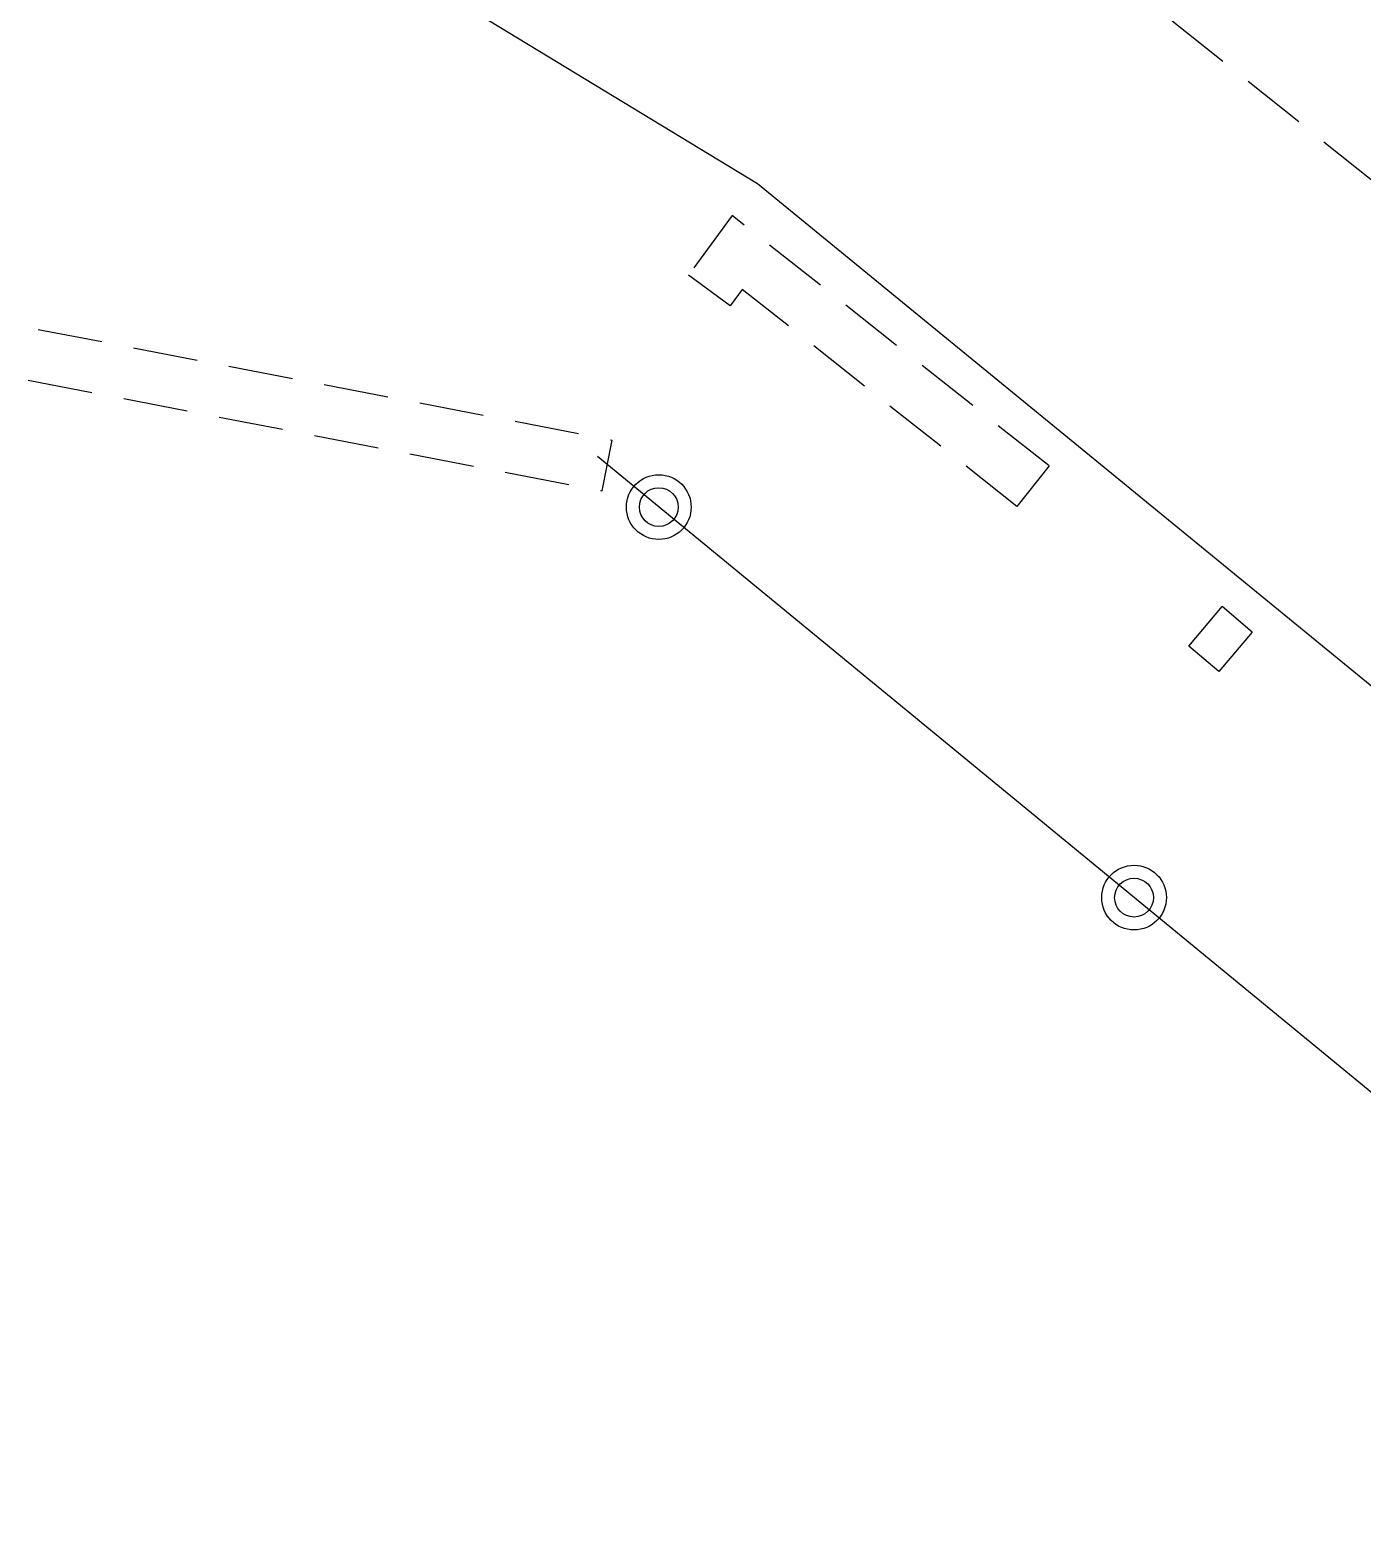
# Model space of a CAD drawing. Header units: millimetres. Extents: x 133000 to 134000, y 143000 to 144000.
# Drawn here: x 133419.47 to 133429.76, y 143520.55 to 143532.08 of the extents above; entities that cross this region are included whole.
import ezdxf

# ---------------------------------------------------------------- set-up
doc = ezdxf.new("R2010")
doc.units = ezdxf.units.MM
doc.linetypes.add('DASHED', pattern=[0.75, 0.5, -0.25])
doc.layers.get('0').update_dxf_attribs({"linetype": 'CONTINUOUS'})
for name, color, linetype in [('W0001', 6, 'DASHED'), ('W0112', 1, 'DASHED'), ('W0310', 3, 'CONTINUOUS'), ('W0322', 7, 'CONTINUOUS')]:
    doc.layers.add(name, color=color, linetype=linetype)
doc.linetypes.add('ZIGZAG', pattern='A,0.00254,-5.08,[131,ltypeshp.shx,S=5.08,R=0,X=-5.08,Y=0],-10.16,[131,ltypeshp.shx,S=5.08,R=180,X=5.08,Y=0],-5.08', length=20.32254)

# ---------------------------------------------------------------- blocks, each defined once
blk = doc.blocks.new('t322o')
at = {"color": 0, "linetype": 'Continuous'}
for radius in [0.25, 0.15]:
    blk.add_circle((0, 0), radius, dxfattribs=at)

msp = doc.modelspace()

# ---------------------------------------------------------------- linework, layer by layer
at = {"layer": 'W0001'}
msp.add_lwpolyline([(133580.059, 143366.767), (133585.968, 143369.599), (133591.434, 143373.411), (133595.886, 143376.989), (133595.96, 143387.09), (133595.959, 143400.914), (133585.436, 143410.84), (133563.072, 143426.437), (133538.29, 143444.926), (133507.926, 143468.629), (133493.844, 143478.552), (133482.183, 143489.164), (133458.598, 143508.004), (133427.776, 143532.555), (133397.513, 143556.847), (133378.352, 143572.04)], dxfattribs=at)
at = {"layer": 'W0112'}
for points in [[(133412.905, 143531.044), (133423.964, 143528.911), (133423.964, 143528.911), (133423.964, 143528.911), (133423.964, 143528.911), (133423.964, 143528.911), (133423.964, 143528.911), (133423.964, 143528.911), (133423.964, 143528.911), (133423.964, 143528.911), (133423.964, 143528.911), (133423.964, 143528.911), (133423.964, 143528.911), (133423.964, 143528.911), (133423.964, 143528.911), (133423.964, 143528.911), (133423.964, 143528.911), (133423.964, 143528.911), (133423.964, 143528.911), (133423.964, 143528.911), (133423.964, 143528.911), (133423.964, 143528.911), (133423.964, 143528.911), (133423.964, 143528.911), (133423.964, 143528.911), (133423.964, 143528.911), (133423.964, 143528.911), (133423.964, 143528.911), (133423.964, 143528.911), (133423.964, 143528.911), (133423.964, 143528.911), (133423.964, 143528.911), (133423.964, 143528.911), (133423.964, 143528.911), (133423.964, 143528.911), (133423.964, 143528.911), (133423.964, 143528.911), (133423.964, 143528.911), (133423.964, 143528.911), (133423.964, 143528.911), (133423.964, 143528.911), (133423.964, 143528.911), (133423.964, 143528.911), (133423.964, 143528.911), (133423.964, 143528.911), (133423.964, 143528.911), (133423.964, 143528.911), (133423.964, 143528.911), (133423.964, 143528.911), (133423.964, 143528.911), (133423.964, 143528.911), (133423.964, 143528.911), (133423.964, 143528.911), (133423.964, 143528.911), (133423.964, 143528.911), (133423.964, 143528.911), (133423.964, 143528.911), (133423.964, 143528.911), (133423.964, 143528.911), (133423.964, 143528.911), (133423.964, 143528.911), (133423.964, 143528.911), (133423.964, 143528.911), (133423.964, 143528.911), (133423.964, 143528.911), (133423.964, 143528.911), (133423.964, 143528.911), (133423.964, 143528.911), (133423.964, 143528.911), (133423.964, 143528.911), (133423.964, 143528.911), (133423.964, 143528.911), (133423.964, 143528.911), (133423.964, 143528.911), (133423.964, 143528.911), (133423.964, 143528.911), (133423.964, 143528.911), (133423.964, 143528.911), (133423.964, 143528.911), (133423.964, 143528.911), (133423.964, 143528.911), (133423.964, 143528.911), (133423.964, 143528.911), (133423.964, 143528.911), (133423.964, 143528.911), (133423.964, 143528.911), (133423.964, 143528.911), (133423.964, 143528.911), (133423.964, 143528.911), (133423.964, 143528.911), (133423.964, 143528.911), (133423.964, 143528.911), (133423.964, 143528.911), (133423.964, 143528.911), (133423.964, 143528.911), (133423.964, 143528.911), (133423.964, 143528.911), (133423.964, 143528.911), (133423.964, 143528.911), (133423.964, 143528.911), (133423.964, 143528.911), (133423.964, 143528.911), (133423.964, 143528.911), (133423.964, 143528.911), (133423.964, 143528.911), (133423.964, 143528.911), (133423.964, 143528.911), (133423.964, 143528.911), (133423.964, 143528.911), (133423.964, 143528.911), (133423.964, 143528.911), (133423.964, 143528.911), (133423.964, 143528.911), (133423.964, 143528.911), (133423.964, 143528.911), (133423.964, 143528.911), (133423.964, 143528.911), (133423.964, 143528.911), (133423.964, 143528.911), (133423.964, 143528.911)], [(133412.829, 143530.652), (133423.888, 143528.518), (133423.964, 143528.911), (133423.964, 143528.911), (133423.964, 143528.911), (133423.964, 143528.911), (133423.964, 143528.911), (133423.964, 143528.911), (133423.964, 143528.911), (133423.964, 143528.911), (133423.964, 143528.911), (133423.964, 143528.911), (133423.964, 143528.911), (133423.964, 143528.911), (133423.964, 143528.911), (133423.964, 143528.911), (133423.964, 143528.911), (133423.964, 143528.911), (133423.964, 143528.911), (133423.964, 143528.911), (133423.964, 143528.911), (133423.964, 143528.911), (133423.964, 143528.911), (133423.964, 143528.911), (133423.964, 143528.911), (133423.964, 143528.911), (133423.964, 143528.911), (133423.964, 143528.911), (133423.964, 143528.911), (133423.964, 143528.911), (133423.964, 143528.911), (133423.964, 143528.911), (133423.964, 143528.911), (133423.964, 143528.911), (133423.964, 143528.911), (133423.964, 143528.911), (133423.964, 143528.911), (133423.964, 143528.911), (133423.964, 143528.911), (133423.964, 143528.911), (133423.964, 143528.911), (133423.964, 143528.911), (133423.964, 143528.911), (133423.964, 143528.911), (133423.964, 143528.911), (133423.964, 143528.911), (133423.964, 143528.911), (133423.964, 143528.911), (133423.964, 143528.911), (133423.964, 143528.911), (133423.964, 143528.911), (133423.964, 143528.911), (133423.964, 143528.911), (133423.964, 143528.911), (133423.964, 143528.911), (133423.964, 143528.911), (133423.964, 143528.911), (133423.964, 143528.911), (133423.964, 143528.911), (133423.964, 143528.911), (133423.964, 143528.911), (133423.964, 143528.911), (133423.964, 143528.911), (133423.964, 143528.911), (133423.964, 143528.911), (133423.964, 143528.911), (133423.964, 143528.911), (133423.964, 143528.911), (133423.964, 143528.911), (133423.964, 143528.911), (133423.964, 143528.911), (133423.964, 143528.911), (133423.964, 143528.911), (133423.964, 143528.911), (133423.964, 143528.911), (133423.964, 143528.911), (133423.964, 143528.911), (133423.964, 143528.911), (133423.964, 143528.911), (133423.964, 143528.911), (133423.964, 143528.911), (133423.964, 143528.911), (133423.964, 143528.911), (133423.964, 143528.911), (133423.964, 143528.911), (133423.964, 143528.911), (133423.964, 143528.911), (133423.964, 143528.911), (133423.964, 143528.911), (133423.964, 143528.911), (133423.964, 143528.911), (133423.964, 143528.911), (133423.964, 143528.911), (133423.964, 143528.911), (133423.964, 143528.911), (133423.964, 143528.911), (133423.964, 143528.911), (133423.964, 143528.911), (133423.964, 143528.911), (133423.964, 143528.911), (133423.964, 143528.911), (133423.964, 143528.911), (133423.964, 143528.911), (133423.964, 143528.911), (133423.964, 143528.911), (133423.964, 143528.911), (133423.964, 143528.911), (133423.964, 143528.911), (133423.964, 143528.911), (133423.964, 143528.911), (133423.964, 143528.911), (133423.964, 143528.911), (133423.964, 143528.911), (133423.964, 143528.911), (133423.964, 143528.911), (133423.964, 143528.911), (133423.964, 143528.911), (133423.964, 143528.911), (133423.964, 143528.911)], [(133427.339, 143528.712), (133424.891, 143530.645), (133424.554, 143530.185), (133424.554, 143530.185), (133424.554, 143530.185), (133424.554, 143530.185), (133424.554, 143530.185), (133424.554, 143530.185), (133424.554, 143530.185), (133424.554, 143530.185), (133424.554, 143530.185), (133424.554, 143530.185), (133424.554, 143530.185), (133424.554, 143530.185), (133424.554, 143530.185), (133424.554, 143530.185), (133424.554, 143530.185), (133424.554, 143530.185), (133424.554, 143530.185), (133424.554, 143530.185), (133424.554, 143530.185), (133424.554, 143530.185), (133424.554, 143530.185), (133424.554, 143530.185), (133424.554, 143530.185), (133424.554, 143530.185), (133424.554, 143530.185), (133424.554, 143530.185), (133424.554, 143530.185), (133424.554, 143530.185), (133424.554, 143530.185), (133424.554, 143530.185), (133424.554, 143530.185), (133424.554, 143530.185), (133424.554, 143530.185), (133424.554, 143530.185), (133424.554, 143530.185), (133424.554, 143530.185), (133424.554, 143530.185), (133424.554, 143530.185), (133424.554, 143530.185), (133424.554, 143530.185), (133424.554, 143530.185), (133424.554, 143530.185), (133424.554, 143530.185), (133424.554, 143530.185), (133424.554, 143530.185), (133424.554, 143530.185), (133424.554, 143530.185), (133424.554, 143530.185), (133424.554, 143530.185), (133424.554, 143530.185), (133424.554, 143530.185), (133424.554, 143530.185), (133424.554, 143530.185), (133424.554, 143530.185), (133424.554, 143530.185), (133424.554, 143530.185), (133424.554, 143530.185), (133424.554, 143530.185), (133424.554, 143530.185), (133424.554, 143530.185), (133424.554, 143530.185), (133424.554, 143530.185), (133424.554, 143530.185), (133424.554, 143530.185), (133424.554, 143530.185), (133424.554, 143530.185), (133424.554, 143530.185), (133424.554, 143530.185), (133424.554, 143530.185), (133424.554, 143530.185), (133424.554, 143530.185), (133424.554, 143530.185), (133424.554, 143530.185), (133424.554, 143530.185), (133424.554, 143530.185), (133424.554, 143530.185), (133424.554, 143530.185), (133424.554, 143530.185), (133424.554, 143530.185), (133424.554, 143530.185), (133424.554, 143530.185), (133424.554, 143530.185), (133424.554, 143530.185), (133424.554, 143530.185), (133424.554, 143530.185), (133424.554, 143530.185), (133424.554, 143530.185), (133424.554, 143530.185), (133424.554, 143530.185), (133424.554, 143530.185), (133424.554, 143530.185), (133424.554, 143530.185), (133424.554, 143530.185), (133424.554, 143530.185), (133424.554, 143530.185), (133424.554, 143530.185), (133424.554, 143530.185), (133424.554, 143530.185), (133424.554, 143530.185), (133424.554, 143530.185), (133424.554, 143530.185), (133424.554, 143530.185), (133424.554, 143530.185), (133424.554, 143530.185), (133424.554, 143530.185), (133424.554, 143530.185), (133424.554, 143530.185), (133424.554, 143530.185), (133424.554, 143530.185), (133424.554, 143530.185), (133424.554, 143530.185), (133424.554, 143530.185), (133424.554, 143530.185), (133424.554, 143530.185), (133424.554, 143530.185), (133424.554, 143530.185), (133424.554, 143530.185), (133424.554, 143530.185)], [(133427.339, 143528.712), (133427.091, 143528.398), (133424.969, 143530.074), (133424.876, 143529.948), (133424.554, 143530.185), (133424.554, 143530.185), (133424.554, 143530.185), (133424.554, 143530.185), (133424.554, 143530.185), (133424.554, 143530.185), (133424.554, 143530.185), (133424.554, 143530.185), (133424.554, 143530.185), (133424.554, 143530.185), (133424.554, 143530.185), (133424.554, 143530.185), (133424.554, 143530.185), (133424.554, 143530.185), (133424.554, 143530.185), (133424.554, 143530.185), (133424.554, 143530.185), (133424.554, 143530.185), (133424.554, 143530.185), (133424.554, 143530.185), (133424.554, 143530.185), (133424.554, 143530.185), (133424.554, 143530.185), (133424.554, 143530.185), (133424.554, 143530.185), (133424.554, 143530.185), (133424.554, 143530.185), (133424.554, 143530.185), (133424.554, 143530.185), (133424.554, 143530.185), (133424.554, 143530.185), (133424.554, 143530.185), (133424.554, 143530.185), (133424.554, 143530.185), (133424.554, 143530.185), (133424.554, 143530.185), (133424.554, 143530.185), (133424.554, 143530.185), (133424.554, 143530.185), (133424.554, 143530.185), (133424.554, 143530.185), (133424.554, 143530.185), (133424.554, 143530.185), (133424.554, 143530.185), (133424.554, 143530.185), (133424.554, 143530.185), (133424.554, 143530.185), (133424.554, 143530.185), (133424.554, 143530.185), (133424.554, 143530.185), (133424.554, 143530.185), (133424.554, 143530.185), (133424.554, 143530.185), (133424.554, 143530.185), (133424.554, 143530.185), (133424.554, 143530.185), (133424.554, 143530.185), (133424.554, 143530.185), (133424.554, 143530.185), (133424.554, 143530.185), (133424.554, 143530.185), (133424.554, 143530.185), (133424.554, 143530.185), (133424.554, 143530.185), (133424.554, 143530.185), (133424.554, 143530.185), (133424.554, 143530.185), (133424.554, 143530.185), (133424.554, 143530.185), (133424.554, 143530.185), (133424.554, 143530.185), (133424.554, 143530.185), (133424.554, 143530.185), (133424.554, 143530.185), (133424.554, 143530.185), (133424.554, 143530.185), (133424.554, 143530.185), (133424.554, 143530.185), (133424.554, 143530.185), (133424.554, 143530.185), (133424.554, 143530.185), (133424.554, 143530.185), (133424.554, 143530.185), (133424.554, 143530.185), (133424.554, 143530.185), (133424.554, 143530.185), (133424.554, 143530.185), (133424.554, 143530.185), (133424.554, 143530.185), (133424.554, 143530.185), (133424.554, 143530.185), (133424.554, 143530.185), (133424.554, 143530.185), (133424.554, 143530.185), (133424.554, 143530.185), (133424.554, 143530.185), (133424.554, 143530.185), (133424.554, 143530.185), (133424.554, 143530.185), (133424.554, 143530.185), (133424.554, 143530.185), (133424.554, 143530.185), (133424.554, 143530.185), (133424.554, 143530.185), (133424.554, 143530.185), (133424.554, 143530.185), (133424.554, 143530.185), (133424.554, 143530.185), (133424.554, 143530.185), (133424.554, 143530.185), (133424.554, 143530.185), (133424.554, 143530.185), (133424.554, 143530.185), (133424.554, 143530.185), (133424.554, 143530.185), (133424.554, 143530.185)], [(133428.907, 143527.428), (133428.65, 143527.122), (133428.417, 143527.318), (133428.674, 143527.624), (133428.674, 143527.624), (133428.674, 143527.624), (133428.674, 143527.624), (133428.674, 143527.624), (133428.674, 143527.624), (133428.674, 143527.624), (133428.674, 143527.624), (133428.674, 143527.624), (133428.674, 143527.624), (133428.674, 143527.624), (133428.674, 143527.624), (133428.674, 143527.624), (133428.674, 143527.624), (133428.674, 143527.624), (133428.674, 143527.624), (133428.674, 143527.624), (133428.674, 143527.624), (133428.674, 143527.624), (133428.674, 143527.624), (133428.674, 143527.624), (133428.674, 143527.624), (133428.674, 143527.624), (133428.674, 143527.624), (133428.674, 143527.624), (133428.674, 143527.624), (133428.674, 143527.624), (133428.674, 143527.624), (133428.674, 143527.624), (133428.674, 143527.624), (133428.674, 143527.624), (133428.674, 143527.624), (133428.674, 143527.624), (133428.674, 143527.624), (133428.674, 143527.624), (133428.674, 143527.624), (133428.674, 143527.624), (133428.674, 143527.624), (133428.674, 143527.624), (133428.674, 143527.624), (133428.674, 143527.624), (133428.674, 143527.624), (133428.674, 143527.624), (133428.674, 143527.624), (133428.674, 143527.624), (133428.674, 143527.624), (133428.674, 143527.624), (133428.674, 143527.624), (133428.674, 143527.624), (133428.674, 143527.624), (133428.674, 143527.624), (133428.674, 143527.624), (133428.674, 143527.624), (133428.674, 143527.624), (133428.674, 143527.624), (133428.674, 143527.624), (133428.674, 143527.624), (133428.674, 143527.624), (133428.674, 143527.624), (133428.674, 143527.624), (133428.674, 143527.624), (133428.674, 143527.624), (133428.674, 143527.624), (133428.674, 143527.624), (133428.674, 143527.624), (133428.674, 143527.624), (133428.674, 143527.624), (133428.674, 143527.624), (133428.674, 143527.624), (133428.674, 143527.624), (133428.674, 143527.624), (133428.674, 143527.624), (133428.674, 143527.624), (133428.674, 143527.624), (133428.674, 143527.624), (133428.674, 143527.624), (133428.674, 143527.624), (133428.674, 143527.624), (133428.674, 143527.624), (133428.674, 143527.624), (133428.674, 143527.624), (133428.674, 143527.624), (133428.674, 143527.624), (133428.674, 143527.624), (133428.674, 143527.624), (133428.674, 143527.624), (133428.674, 143527.624), (133428.674, 143527.624), (133428.674, 143527.624), (133428.674, 143527.624), (133428.674, 143527.624), (133428.674, 143527.624), (133428.674, 143527.624), (133428.674, 143527.624), (133428.674, 143527.624), (133428.674, 143527.624), (133428.674, 143527.624), (133428.674, 143527.624), (133428.674, 143527.624), (133428.674, 143527.624), (133428.674, 143527.624), (133428.674, 143527.624), (133428.674, 143527.624), (133428.674, 143527.624), (133428.674, 143527.624), (133428.674, 143527.624), (133428.674, 143527.624), (133428.674, 143527.624), (133428.674, 143527.624), (133428.674, 143527.624), (133428.674, 143527.624), (133428.674, 143527.624), (133428.674, 143527.624), (133428.674, 143527.624), (133428.674, 143527.624), (133428.674, 143527.624), (133428.674, 143527.624)], [(133428.907, 143527.428), (133428.674, 143527.624), (133428.674, 143527.624), (133428.674, 143527.624), (133428.674, 143527.624), (133428.674, 143527.624), (133428.674, 143527.624), (133428.674, 143527.624), (133428.674, 143527.624), (133428.674, 143527.624), (133428.674, 143527.624), (133428.674, 143527.624), (133428.674, 143527.624), (133428.674, 143527.624), (133428.674, 143527.624), (133428.674, 143527.624), (133428.674, 143527.624), (133428.674, 143527.624), (133428.674, 143527.624), (133428.674, 143527.624), (133428.674, 143527.624), (133428.674, 143527.624), (133428.674, 143527.624), (133428.674, 143527.624), (133428.674, 143527.624), (133428.674, 143527.624), (133428.674, 143527.624), (133428.674, 143527.624), (133428.674, 143527.624), (133428.674, 143527.624), (133428.674, 143527.624), (133428.674, 143527.624), (133428.674, 143527.624), (133428.674, 143527.624), (133428.674, 143527.624), (133428.674, 143527.624), (133428.674, 143527.624), (133428.674, 143527.624), (133428.674, 143527.624), (133428.674, 143527.624), (133428.674, 143527.624), (133428.674, 143527.624), (133428.674, 143527.624), (133428.674, 143527.624), (133428.674, 143527.624), (133428.674, 143527.624), (133428.674, 143527.624), (133428.674, 143527.624), (133428.674, 143527.624), (133428.674, 143527.624), (133428.674, 143527.624), (133428.674, 143527.624), (133428.674, 143527.624), (133428.674, 143527.624), (133428.674, 143527.624), (133428.674, 143527.624), (133428.674, 143527.624), (133428.674, 143527.624), (133428.674, 143527.624), (133428.674, 143527.624), (133428.674, 143527.624), (133428.674, 143527.624), (133428.674, 143527.624), (133428.674, 143527.624), (133428.674, 143527.624), (133428.674, 143527.624), (133428.674, 143527.624), (133428.674, 143527.624), (133428.674, 143527.624), (133428.674, 143527.624), (133428.674, 143527.624), (133428.674, 143527.624), (133428.674, 143527.624), (133428.674, 143527.624), (133428.674, 143527.624), (133428.674, 143527.624), (133428.674, 143527.624), (133428.674, 143527.624), (133428.674, 143527.624), (133428.674, 143527.624), (133428.674, 143527.624), (133428.674, 143527.624), (133428.674, 143527.624), (133428.674, 143527.624), (133428.674, 143527.624), (133428.674, 143527.624), (133428.674, 143527.624), (133428.674, 143527.624), (133428.674, 143527.624), (133428.674, 143527.624), (133428.674, 143527.624), (133428.674, 143527.624), (133428.674, 143527.624), (133428.674, 143527.624), (133428.674, 143527.624), (133428.674, 143527.624), (133428.674, 143527.624), (133428.674, 143527.624), (133428.674, 143527.624), (133428.674, 143527.624), (133428.674, 143527.624), (133428.674, 143527.624), (133428.674, 143527.624), (133428.674, 143527.624), (133428.674, 143527.624), (133428.674, 143527.624), (133428.674, 143527.624), (133428.674, 143527.624), (133428.674, 143527.624), (133428.674, 143527.624), (133428.674, 143527.624), (133428.674, 143527.624), (133428.674, 143527.624), (133428.674, 143527.624), (133428.674, 143527.624), (133428.674, 143527.624), (133428.674, 143527.624), (133428.674, 143527.624), (133428.674, 143527.624), (133428.674, 143527.624)]]:
    msp.add_lwpolyline(points, dxfattribs=at)
at = {"layer": 'W0310'}
msp.add_lwpolyline([(133419.469, 143534.306), (133425.086, 143530.892), (133448.263, 143511.923), (133452.414, 143507.476), (133455.39, 143504.779)], dxfattribs=at)
at = {"layer": 'W0310', "linetype": 'ZIGZAG', "ltscale": 0.1}
msp.add_lwpolyline([(133419.469, 143534.306), (133425.086, 143530.892), (133448.263, 143511.923), (133452.414, 143507.476), (133455.39, 143504.779)], dxfattribs=at)
at = {"layer": 'W0322'}
msp.add_lwpolyline([(133451.846, 143505.771), (133451.846, 143505.771), (133451.846, 143505.771), (133451.846, 143505.771), (133451.846, 143505.771), (133451.846, 143505.771), (133451.846, 143505.771), (133451.846, 143505.771), (133451.846, 143505.771), (133451.846, 143505.771), (133451.846, 143505.771), (133451.846, 143505.771), (133451.846, 143505.771), (133451.846, 143505.771), (133451.846, 143505.771), (133451.846, 143505.771), (133451.846, 143505.771), (133451.846, 143505.771), (133451.846, 143505.771), (133423.851, 143528.783)], dxfattribs=at)

# ---------------------------------------------------------------- block references
at = {"layer": 'W0322', "rotation": 140.5797314092236}
for p in [(133424.325, 143528.393), (133427.995, 143525.377)]:
    msp.add_blockref('t322o', p, dxfattribs=at)

doc.saveas('drawing.dxf')
